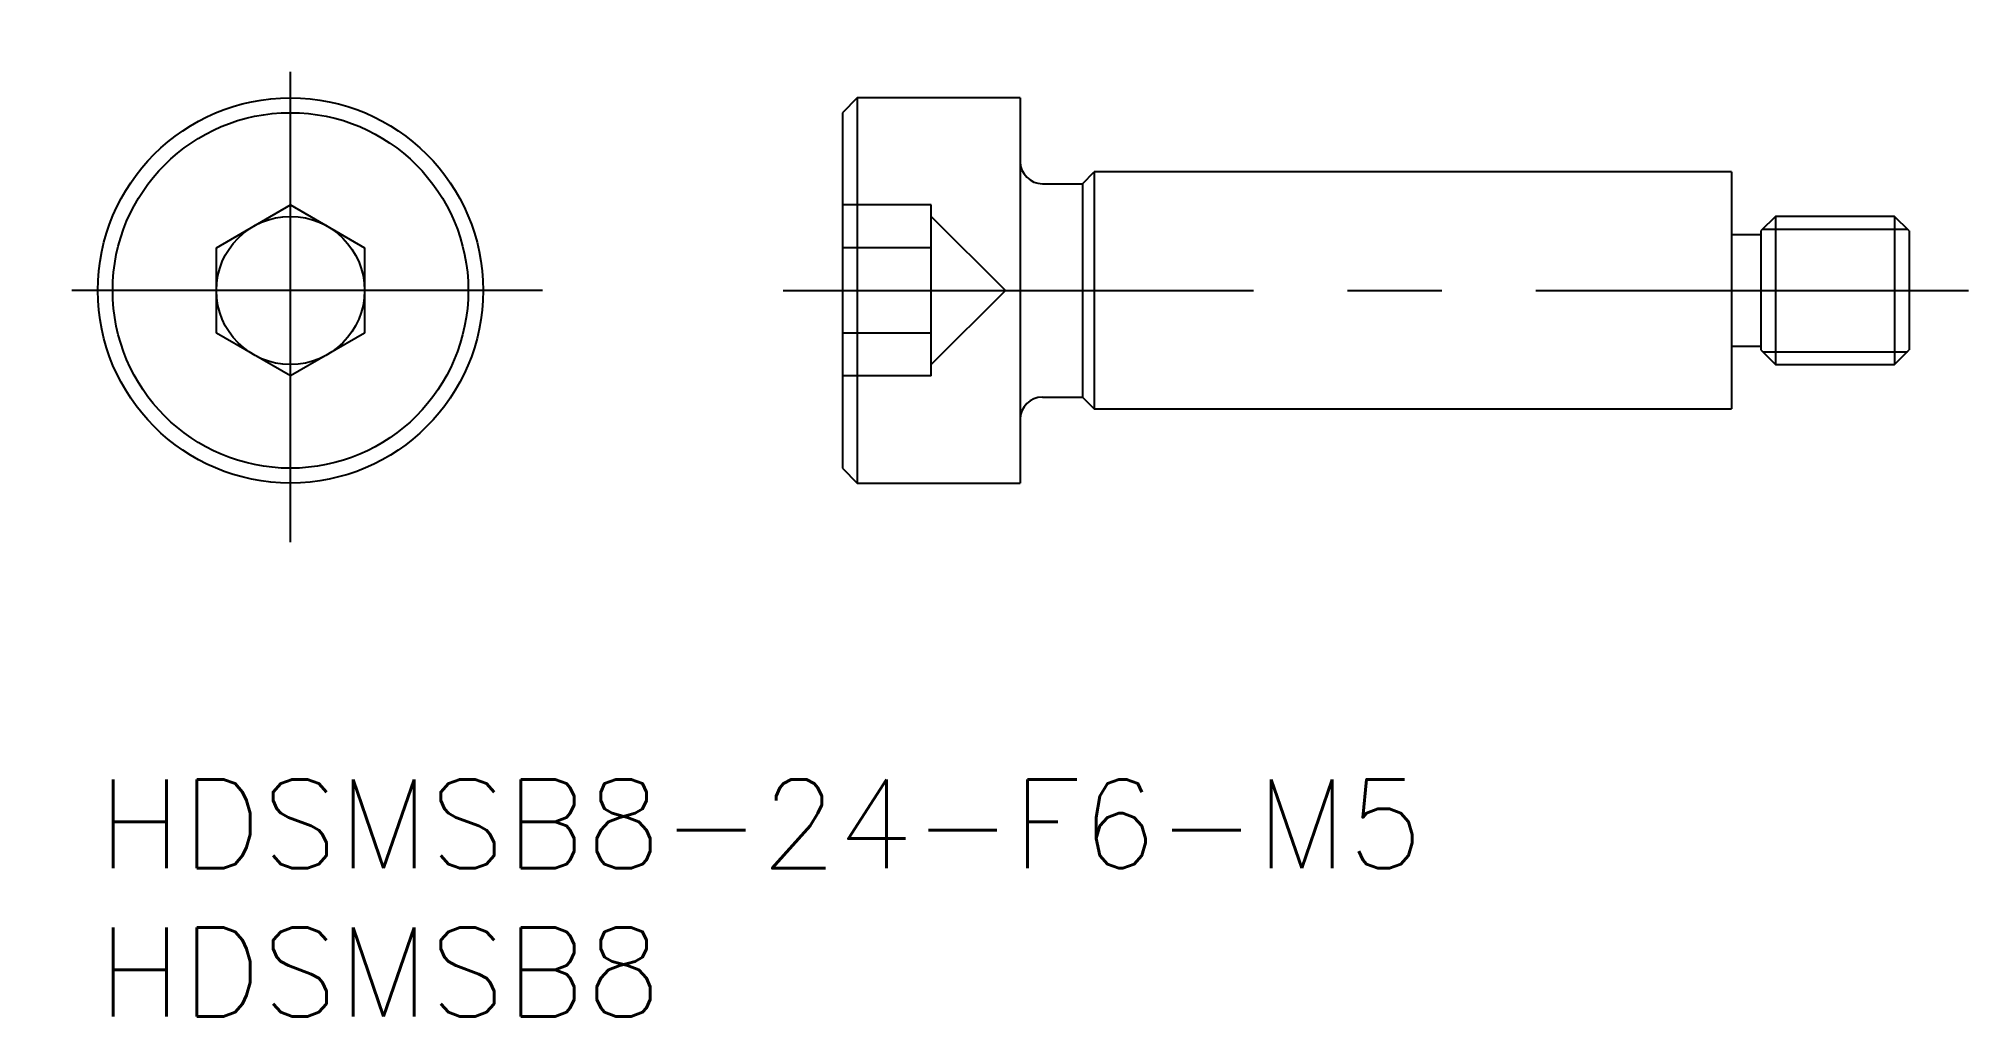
# Model space of a CAD drawing. Extents: x -2 to 63.1, y -8 to 25.
import ezdxf

# ---------------------------------------------------------------- set-up
doc = ezdxf.new("R2010")
doc.units = 0
doc.header["$LTSCALE"] = 0.5
doc.linetypes.add('CENTER', pattern=[50.8, 31.75, -6.35, 6.35, -6.35])
doc.linetypes.add('DASHED', pattern=[19.05, 12.7, -6.35])
for name, color, linetype in [('MSM_CENTER', 1, 'CENTER'), ('MSM_CONTINUOUS', 7, 'CONTINUOUS'), ('MSM_DASHED', 4, 'DASHED'), ('MSM_NARROW', 5, 'CONTINUOUS'), ('MSM_PART_NUMBER', 7, 'CONTINUOUS')]:
    doc.layers.add(name, color=color, linetype=linetype)
doc.styles.get("Standard").update_dxf_attribs({"font": 'txt.shx', "height": 1, "bigfont": 'bigfont.shx'})

# ---------------------------------------------------------------- blocks, each defined once
blk = doc.blocks.new('*U13')
at = {"layer": 'MSM_PART_NUMBER'}
blk.add_text('HDSMSB8-24-F6-M5', height=3, dxfattribs=at).set_placement((0, -3))
blk = doc.blocks.new('*U14')
at = {"layer": 'MSM_PART_NUMBER'}
blk.add_text('HDSMSB8', height=3, dxfattribs=at).set_placement((0, -8))

msp = doc.modelspace()

# ---------------------------------------------------------------- linework, layer by layer
at = {"layer": 'MSM_CENTER'}
for p, q in [((6.5, 8), (6.5, 25)), ((15, 16.5), (-2, 16.5)), ((23.127, 16.5), (63.127, 16.5))]:
    msp.add_line(p, q, dxfattribs=at)
at = {"layer": 'MSM_CONTINUOUS'}
for p, q in [((25.627, 23), (25.127, 22.5)), ((31.127, 23), (25.627, 23)), ((25.627, 23), (25.627, 10)), ((31.127, 23), (31.127, 10)), ((25.127, 22.5), (25.127, 10.5)), ((33.227, 20.1), (33.627, 20.5)), ((55.127, 20.5), (33.627, 20.5)), ((33.627, 20.5), (33.627, 12.5)), ((55.127, 20.5), (55.127, 12.5)), ((31.877, 20.1), (33.227, 20.1)), ((33.227, 20.1), (33.227, 12.9)), ((4, 17.943), (6.5, 19.387)), ((6.5, 19.387), (9, 17.943)), ((56.617, 19), (56.127, 18.509)), ((60.636, 19), (56.617, 19)), ((56.617, 19), (56.617, 14)), ((61.127, 18.509), (60.636, 19)), ((60.636, 19), (60.636, 14)), ((56.127, 18.375), (55.127, 18.375)), ((56.127, 18.509), (56.127, 14.491)), ((61.127, 18.509), (61.127, 14.491)), ((4, 15.057), (4, 17.943)), ((9, 17.943), (9, 15.057)), ((6.5, 13.613), (4, 15.057)), ((9, 15.057), (6.5, 13.613)), ((55.127, 14.625), (56.127, 14.625)), ((56.127, 14.491), (56.617, 14)), ((60.636, 14), (61.127, 14.491)), ((56.617, 14), (60.636, 14)), ((31.877, 12.9), (33.227, 12.9)), ((33.227, 12.9), (33.627, 12.5)), ((33.627, 12.5), (55.127, 12.5)), ((25.127, 10.5), (25.627, 10)), ((25.627, 10), (31.127, 10))]:
    msp.add_line(p, q, dxfattribs=at)
for radius in [6.5, 6, 2.5]:
    msp.add_circle((6.5, 16.5), radius, dxfattribs=at)
for centre, start, end in [((31.877, 20.85), 180, 270), ((31.877, 12.15), 90, 180)]:
    msp.add_arc(centre, 0.75, start, end, dxfattribs=at)
at = {"layer": 'MSM_DASHED'}
for p, q in [((28.127, 19.387), (25.127, 19.387)), ((28.127, 13.613), (28.127, 19.387)), ((30.627, 16.5), (28.127, 19)), ((28.127, 17.943), (25.127, 17.943)), ((28.127, 14), (30.627, 16.5)), ((28.127, 15.057), (25.127, 15.057)), ((28.127, 13.613), (25.127, 13.613))]:
    msp.add_line(p, q, dxfattribs=at)
at = {"layer": 'MSM_NARROW'}
for p, q in [((56.184, 18.567), (61.069, 18.567)), ((56.184, 14.433), (61.069, 14.433))]:
    msp.add_line(p, q, dxfattribs=at)

# ---------------------------------------------------------------- block references
at = {"layer": 'MSM_CONTINUOUS'}
for name in ['*U13', '*U14']:
    msp.add_blockref(name, (0, 0), dxfattribs=at)

doc.saveas('drawing.dxf')
